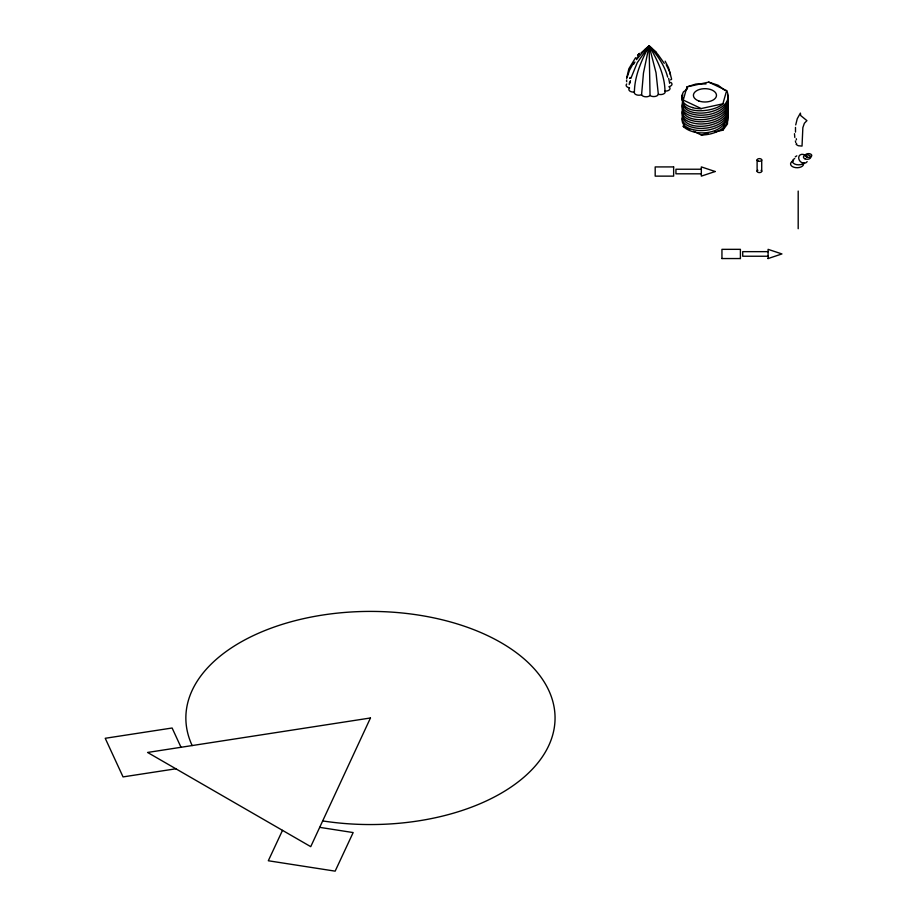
<?xml version="1.0" encoding="UTF-8"?>
<svg xmlns="http://www.w3.org/2000/svg" width="917" height="917" viewBox="0 0 917 917"><rect width="100%" height="100%" fill="white"/><g stroke="black" fill="none" stroke-linecap="round" stroke-linejoin="round"><path stroke-width="1.38" d="M641.006 52.945L649.11 45.85C657.214 59.639 664.722 74.77 664.985 91.104A4.619 2.659 0 0 1 663.484 93.97A4.619 2.659 0 0 1 658.326 94.222A4.619 2.659 0 0 1 654.933 96.48A4.619 2.659 0 0 1 650.05 95.494A4.619 2.659 0 0 1 645.362 96.766A4.619 2.659 0 0 1 641.579 94.726L643.459 73.085L649.11 45.85L656.606 52.464M641.579 94.726A4.619 2.659 0 0 1 636.398 94.783A4.619 2.659 0 0 1 634.392 92.032C634.656 75.584 641.591 60.155 649.11 45.85L651.712 48.234M795.486 127.394L795.509 132.094M626.643 78.197L628.867 68.718L635.573 57.714M795.715 124.93L797.251 118.763L800.392 113.1L800.69 115.542L806.926 120.643L804.369 123.279L802.856 127.646L802.031 146.078L798.661 145.78A3.84 2.212 0 0 1 797.779 145.482L796.265 144.473A1.261 0.734 0 0 1 796.197 144.129L796.632 143.579M630.025 83.103L630.403 80.662M629.188 84.559L629.578 82.094M626.964 77.807L629.509 70.254L633.521 63.021M630.93 78.186L637.292 62.631L649.11 45.85L657.959 54.493L664.275 63.353M687.005 86.863L683.257 100.068L701.207 108.55L722.894 103.816L726.642 90.6L708.692 82.117L687.005 86.863L696.049 84.009L706.056 83.917M727.605 112.573C729.451 133.378 695.82 138.616 683.257 126.443L684.013 123.806M714.767 131.968L722.894 130.191L724.396 124.907M282.505 830.355L268.314 860.754L335.152 871.15L353.16 832.567L319.701 827.352M682.649 99.621C679.222 122.74 738.002 113.754 726.642 90.6M682.649 106.2C679.314 128.414 733.852 121.124 727.605 99.38M682.649 112.814C679.314 135.028 733.852 127.738 727.605 105.994M682.752 117.021C678.66 128.185 695.934 131.36 703.843 130.443C714.354 130.076 730.356 123.577 727.685 110.636M682.752 97.236C679.165 115.84 714.412 112.447 722.894 103.816M682.752 103.827C678.649 114.992 695.934 118.178 703.843 117.261C714.354 116.895 730.356 110.384 727.685 97.443M682.752 110.43C678.649 121.583 695.934 124.769 703.843 123.852C714.354 123.486 730.356 116.986 727.685 104.034M633.555 64.282L634.942 61.966M682.867 94.852C678.855 101.271 687.211 106.613 692.736 107.53M682.867 101.466C678.374 112.963 696.53 116.172 704.611 115.015C715.031 114.545 730.895 107.553 727.525 94.76M682.867 108.046C678.374 119.542 696.53 122.74 704.611 121.594C715.031 121.113 730.895 114.132 727.525 101.329M682.867 114.659C678.374 126.156 696.53 129.366 704.611 128.208C715.031 127.727 730.895 120.746 727.525 107.942M648.445 46.824L649.11 45.85C657.18 54.917 664.538 65.164 667.645 77.074M636.455 58.699L637.831 56.739M636.478 59.651L644.25 50.435L649.11 45.85L649.488 46.79M637.865 55.112L639.378 53.415M637.556 55.478L639.527 53.484M644.651 49.805L649.11 45.85L656.022 72.707L658.326 94.222M722.894 130.191L727.456 124.013L727.685 117.227M795.234 156.899L796.781 155.821M687.498 88.777L683.371 91.964L681.767 95.735A23.601 11.405 -0.4 0 0 683.142 100.091M768.091 258.548L781.937 253.94L768.091 249.344L768.091 258.548M693.516 131.291L701.207 134.925L707.981 133.446M175.869 768.79L123.05 776.905L105.226 738.288L172.121 728.006L181.016 747.286M701.207 134.925C712.509 135.315 730.86 128.701 727.525 114.522M701.333 169.232L675.944 169.232L675.944 173.806L701.333 173.829M768.091 251.648L742.713 251.648L742.713 256.233L768.091 256.244M721.943 258.548L740.409 258.548M708.692 82.117L718.126 85.247L725.015 90.485M683.257 126.443L689.676 129.469M665.157 61.175L668.596 67.847L670.465 74.942M671.634 79.217L669.662 71.767L666.189 64.694M668.688 78.415L669.662 83.332M795.383 140.909L795.773 142.639M796.46 139.831L796.265 138.708M794.81 137.447L794.477 133.687M649.11 45.85L650.05 95.494M798.191 191.057L798.191 228.734M761.718 159.959L761.718 171.261M757.11 159.959L757.11 171.261M740.409 258.548L740.409 249.332L721.943 249.344L721.943 258.548M192.157 745.567A184.592 106.567 0 0 1 354.375 611.811A184.592 106.567 0 0 1 554.349 727.273A184.592 106.567 0 0 1 322.681 820.921M761.053 170.321A2.304 1.33 0 0 1 761.007 172.224A2.304 1.33 0 0 1 757.706 172.155A2.304 1.33 0 0 1 757.901 170.253M804.14 162.894A6.201 3.553 -0.3 0 1 794.718 164.063A6.201 3.553 -0.3 0 1 794.718 158.538M803.361 162.917A6.522 3.771 0 0 1 799.498 167.456A6.522 3.771 0 0 1 791.291 165.69A6.522 3.771 0 0 1 793.514 160.807M807.155 161.61A4.929 3.977 44.1 0 1 800.449 161.656A4.929 3.977 44.1 0 1 800.117 154.927A4.929 3.977 44.1 0 1 806.937 157.162M701.15 108.733A23.601 12.586 -6.7 0 1 692.564 107.69M670.797 79.596A4.619 2.659 0 0 1 670.797 79.997M670.705 82.312A4.619 2.659 0 0 1 668.883 86.691A4.619 2.659 0 0 1 669.525 89.66A4.619 2.659 0 0 1 664.985 91.104M634.392 92.032A4.619 2.659 0 0 1 629.704 90.943A4.619 2.659 0 0 1 629.543 88.032M629.406 87.826A4.619 2.659 0 0 1 626.724 83.963M626.781 81.728A4.619 2.659 0 0 1 626.769 79.985M629.624 78.335A4.619 2.659 0 0 1 630.598 78.209A4.619 2.659 0 0 1 630.117 77.486M370.457 717.977L310.737 846.655L147.58 752.456L370.457 717.977M715.168 171.513L701.333 176.133L701.333 166.905L715.168 171.513M673.64 166.917L655.185 166.928L655.185 176.133L673.64 176.133L673.64 166.905M758.118 161.06A2.304 1.33 0 0 0 761.718 160.051A2.304 1.33 0 0 0 758.405 158.756A2.304 1.33 0 0 0 758.118 161.06M804.988 158.847A3.668 2.178 1.4 0 0 810.766 157.346A3.668 2.178 1.4 0 0 805.562 155.099A3.668 2.178 1.4 0 0 804.988 158.847M806.88 157.116A3.267 1.88 0 0 0 811.774 155.477A3.267 1.88 0 0 0 806.88 153.85A3.267 1.88 0 0 0 806.88 157.116M698.777 100.962A11.531 6.66 0 0 0 716.475 95.609A11.531 6.66 0 0 0 699.602 89.43A11.531 6.66 0 0 0 698.777 100.962"/></g></svg>
